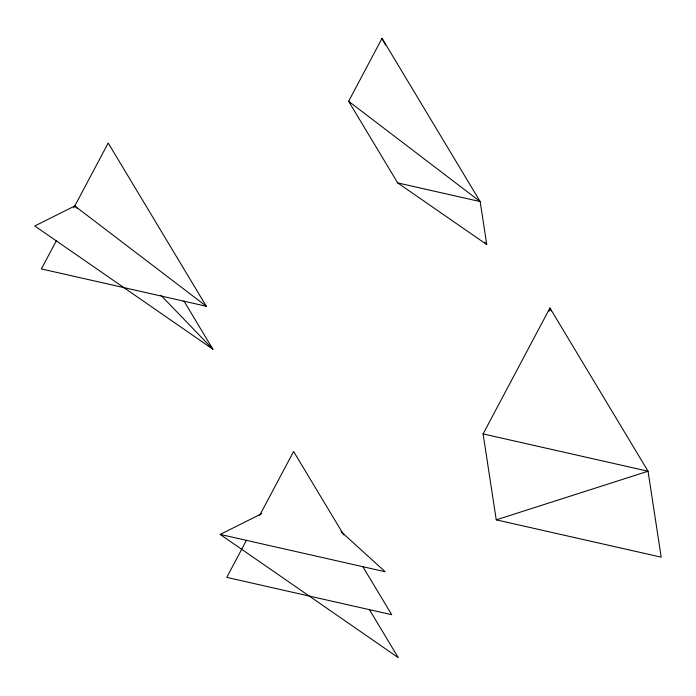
<?xml version="1.0" encoding="UTF-8"?>
<svg xmlns="http://www.w3.org/2000/svg" width="696" height="696" viewBox="0 0 696 696"><rect width="100%" height="100%" fill="white"/><g stroke="black" fill="none" stroke-linecap="round" stroke-linejoin="round"><path stroke-width="1.04" d="M549.127 311.147L549.936 307.989L648.046 471.227L661.2 557.165L496.248 519.851L483.102 433.913L549.936 307.989L551.258 310.964M56.567 240.32L41.377 268.934L206.321 306.257L108.202 143.011L73.776 207.886M382.043 38.323L348.635 101.285L397.694 182.909L486.739 244.54L480.162 201.57L382.043 38.323L385.488 45.101M246.515 540.183L226.774 577.384L391.717 614.707L362.729 566.474M259.678 515.379L293.599 451.46L343.772 534.937M75.272 205.738L34.8 225.974L212.898 349.227L183.909 300.994M369.306 609.444L398.295 657.677L220.197 534.424L261.635 513.7M496.248 519.851L648.046 471.227L483.102 433.913M397.694 182.909L480.162 201.57L348.635 101.285L350.897 103.634M220.197 534.424L385.149 571.738L341.057 531.622M206.321 306.257L74.794 205.972L77.056 208.321M484.477 242.191L486.739 244.54M160.828 295.208L212.898 349.227"/></g></svg>
